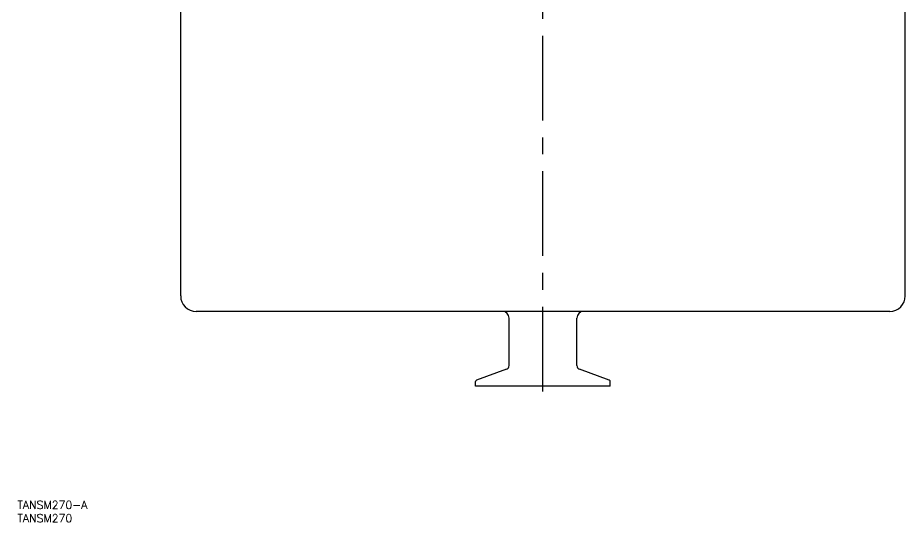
# Model space of a CAD drawing. Extents: x -197 to 653, y -610 to 174.
# Drawn here: x -196.9 to 135.8, y -609.8 to -420.7 of the extents above; entities that cross this region are included whole.
import ezdxf

# ---------------------------------------------------------------- set-up
doc = ezdxf.new("R2010")
doc.units = 0
doc.linetypes.add('CENTER', pattern=[50.8, 31.75, -6.35, 6.35, -6.35])
doc.layers.get('0').update_dxf_attribs({"linetype": 'CONTINUOUS'})
doc.layers.add('CENTER', color=1, linetype='CONTINUOUS')
doc.styles.get("Standard").update_dxf_attribs({"font": 'txt.shx', "height": 3, "bigfont": 'bigfont.shx'})

msp = doc.modelspace()

# ---------------------------------------------------------------- linework, layer by layer
at = {"color": 7, "linetype": 'CONTINUOUS'}
for p, q in [((-135.8, -525), (-135.8, -341.25)), ((135.8, -525), (135.8, -341.25)), ((130, -530.8), (-130, -530.8)), ((-12.7, -551.11), (-12.7, -533.3)), ((-12.7, -551.11), (-12.7, -533.3)), ((12.7, -551.11), (12.7, -533.3)), ((12.7, -551.11), (12.7, -533.3)), ((-13.67, -552.49), (-24.86, -556.56)), ((24.86, -556.56), (13.67, -552.49)), ((-25.25, -558.8), (-25.25, -557.12)), ((25.25, -558.8), (-25.25, -558.8)), ((25.25, -558.8), (25.25, -557.12))]:
    msp.add_line(p, q, dxfattribs=at)
for centre, radius, start, end in [((-130, -525), 5.8, 180, 270), ((130, -525), 5.8, 270, 0), ((-15.2, -533.3), 2.5, 0, 90), ((15.2, -533.3), 2.5, 90, 180), ((-14.17, -551.11), 1.47, 290, 0), ((14.17, -551.11), 1.47, 180, 250), ((-24.66, -557.12), 0.588, 110, 180), ((24.66, -557.12), 0.588, 0, 70)]:
    msp.add_arc(centre, radius, start, end, dxfattribs=at)
at = {"layer": 'CENTER', "color": 1, "linetype": 'CENTER'}
msp.add_line((0, -560.8), (0, -251.62), dxfattribs=at)

# ---------------------------------------------------------------- texts
at = {"color": 7, "linetype": 'CONTINUOUS'}
for s, p in [('TANSM270-A', (-197, -604.82)), ('TANSM270', (-197, -609.82))]:
    msp.add_text(s, height=3, dxfattribs=at).set_placement(p)

doc.saveas('drawing.dxf')
